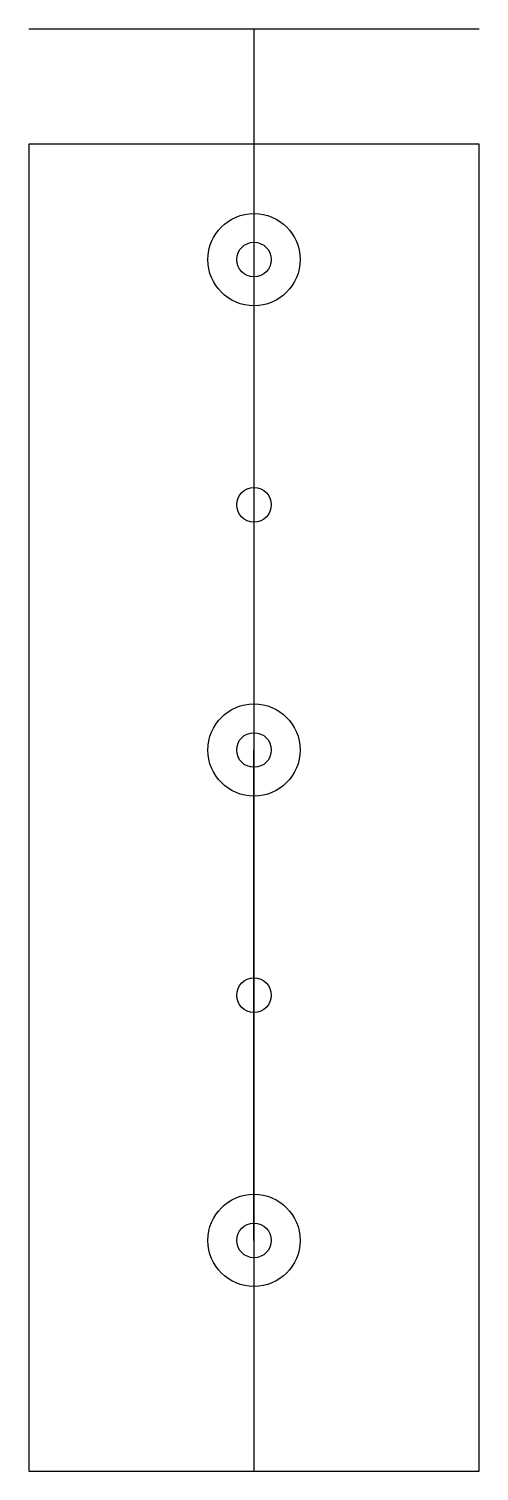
# Model space of a CAD drawing. Header units: millimetres. Extents: x -20 to 20, y -125 to 0.
import ezdxf

# ---------------------------------------------------------------- set-up
doc = ezdxf.new("R2010")
doc.units = ezdxf.units.MM
doc.layers.get('0').update_dxf_attribs({"linetype": 'CONTINUOUS'})

msp = doc.modelspace()

# ---------------------------------------------------------------- linework, layer by layer
for p, q in [((-19.5, 0), (19.5, 0)), ((0, 0), (0, -125)), ((0, -20), (0, -62.5)), ((0, -105), (0, -62.5))]:
    msp.add_line(p, q)
msp.add_lwpolyline([(19.5, -10), (-19.5, -10), (-19.5, -125), (19.5, -125)], close=True)
for centre, radius in [((0, -20), 4), ((0, -20), 1.5), ((0, -41.25), 1.5), ((0, -62.5), 4), ((0, -62.5), 1.5), ((0, -83.75), 1.5), ((0, -105), 4), ((0, -105), 1.5)]:
    msp.add_circle(centre, radius)

doc.saveas('drawing.dxf')
